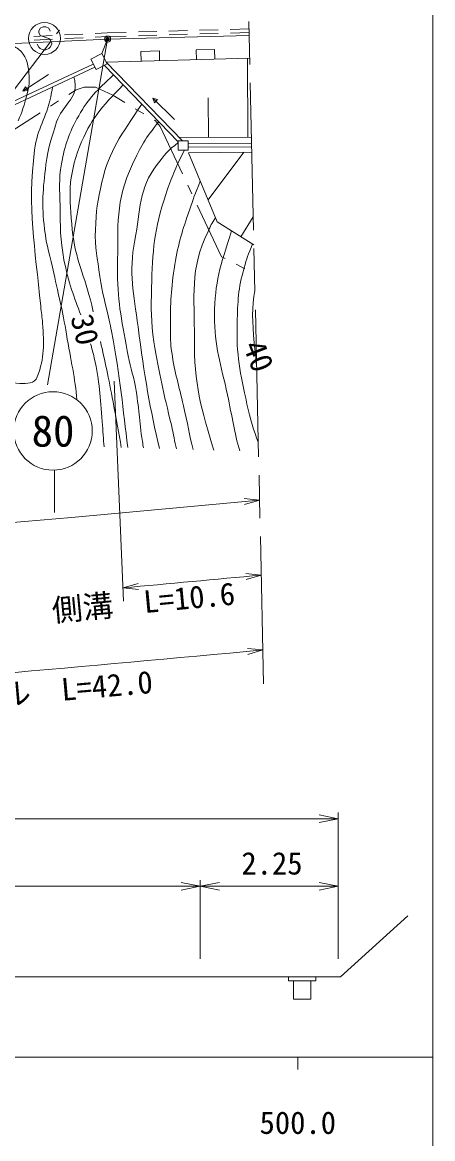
# Model space of a CAD drawing. Units: millimetres, scale not verified. Extents: x 40000 to 680000, y 20000 to 380000.
# Drawn here: x 545535 to 579000, y 198357 to 289374 of the extents above; entities that cross this region are included whole.
import ezdxf
from ezdxf.enums import TextEntityAlignment as Align

# ---------------------------------------------------------------- set-up
doc = ezdxf.new("R2010")
doc.units = ezdxf.units.MM
doc.header["$LTSCALE"] = 1000
doc.header["$PDMODE"] = 32
doc.header["$PDSIZE"] = 500
doc.linetypes.add('CHAIN', pattern=[18.5, 12, -1.5, 3.5, -1.5])
for name, color, linetype, lineweight in [('M-BGD', 7, 'Continuous', 13), ('M-BMK', 2, 'CHAIN', 13), ('M-BMK-ROW', 30, 'Continuous', 13), ('M-STR-HTXT', 7, 'Continuous', 13), ('M-STR-STRC', 7, 'Continuous', 13), ('M-TTL-BAND', 7, 'Continuous', 13)]:
    doc.layers.add(name, color=color, linetype=linetype, lineweight=lineweight)
doc.styles.add('ＭＳ ゴシック', font='')
doc.styles.get('ＭＳ ゴシック').set_extended_font_data('MS Gothic')

msp = doc.modelspace()

# ---------------------------------------------------------------- linework, layer by layer
at = {"layer": 'M-BGD'}
for p, q in [((548329, 288428), (548570, 288747)), ((553998, 288557), (552464, 288515)), ((556497, 288626), (554997, 288585)), ((558996, 288695), (557496, 288653)), ((561495, 288763), (559995, 288722)), ((564029, 288833), (562494, 288791)), ((564035, 288533), (562503, 288491)), ((544824, 283807), (547845, 287791)), ((547975, 288297), (546476, 288225)), ((547990, 287998), (546492, 287925)), ((550472, 288418), (548973, 288346)), ((550487, 288119), (548989, 288046)), ((552464, 288515), (551470, 288467)), ((552475, 288215), (551486, 288167)), ((554007, 288257), (552475, 288215)), ((556506, 288326), (555006, 288285)), ((559005, 288395), (557505, 288353)), ((561504, 288463), (560004, 288422)), ((556713, 287048), (555213, 287008)), ((555213, 287008), (555234, 286208)), ((556734, 286248), (556713, 287048)), ((561211, 287168), (559711, 287128)), ((559711, 287128), (559733, 286328)), ((561232, 286368), (561211, 287168)), ((551324, 285973), (540924, 281121)), ((558252, 279635), (552228, 285863)), ((564082, 286444), (552385, 286132)), ((558601, 279706), (552385, 286132)), ((563924, 280015), (563889, 286439)), ((551461, 285706), (540859, 280760)), ((547670, 285128), (545577, 283760)), ((545577, 283760), (545789, 284122)), ((545789, 284122), (545994, 283809)), ((545994, 283809), (545577, 283760)), ((557955, 281445), (556171, 283198)), ((556308, 282801), (556171, 283198)), ((556171, 283198), (556570, 283069)), ((556570, 283069), (556308, 282801)), ((560712, 279998), (560695, 283210)), ((558331, 279985), (564225, 280017)), ((564235, 279533), (559049, 279491)), ((564242, 279233), (559049, 279191)), ((564252, 278794), (559094, 278736)), ((560684, 274895), (563592, 278787)), ((563363, 271896), (564369, 273512)), ((571494, 211563), (576975, 216514)), ((467358, 211563), (571494, 211563)), ((567651, 211229), (569061, 211229))]:
    msp.add_line(p, q, dxfattribs=at)
for points in [[(552483, 288005), (532026, 287036), (529449, 284827)], [(564040, 288308), (552483, 288005), (552022, 286836)], [(564420, 271238), (561426, 273103), (559094, 278736)], [(567239, 211563), (567239, 211229), (567651, 211229), (567651, 209742), (569061, 209742), (569061, 211229), (569474, 211229), (569474, 211563)]]:
    msp.add_lwpolyline(points, dxfattribs=at)
for points in [[(551119, 286371), (551558, 285518), (552461, 285984), (552022, 286836)], [(559049, 279706), (559049, 278946), (558252, 278946), (558252, 279706)]]:
    msp.add_lwpolyline(points, close=True, dxfattribs=at)
for points, knots in [([(545193, 281344), (545522, 282110), (545622, 282374), (545798, 283064), (546011, 283901), (546173, 284400), (546077, 285259), (545986, 286075), (545870, 286677), (545219, 287178), (544927, 287403), (544753, 287511), (544385, 287621)], [0, 0, 0, 0, 1, 1, 1, 2, 2, 2, 3, 3, 3, 4, 4, 4, 4]), ([(532026, 287036), (532191, 285451), (532211, 284803), (531988, 283401), (531705, 281623), (530989, 280776), (530303, 279111), (529032, 276026), (527453, 274576), (526860, 271293), (526702, 270418), (526521, 269796), (526953, 269019), (527232, 268520), (527598, 268316), (528154, 268180), (530687, 267559), (532255, 268630), (534830, 268217), (536845, 267893), (537627, 266679), (539301, 265512), (541934, 263675), (542122, 259921), (545332, 259927), (545925, 259928), (546544, 259903), (546755, 260457), (547366, 262063), (547293, 263120), (547187, 264835), (547152, 265382), (547082, 265684), (547032, 266231), (546580, 271195), (545923, 274037), (546539, 278984), (546756, 280732), (547489, 281575), (547848, 283299), (547912, 283608), (547941, 283716), (548002, 284092)], [0, 0, 0, 0, 1, 1, 1, 2, 2, 2, 3, 3, 3, 4, 4, 4, 5, 5, 5, 6, 6, 6, 7, 7, 7, 8, 8, 8, 9, 9, 9, 10, 10, 10, 11, 11, 11, 12, 12, 12, 13, 13, 13, 14, 14, 14, 14]), ([(549988, 258590), (549858, 260302), (549481, 261828), (549139, 263942), (548821, 265905), (548510, 266980), (548102, 268926), (547809, 270325), (547513, 271086), (547345, 272505), (547103, 274554), (547212, 275738), (547462, 277786), (547632, 279171), (547925, 279916), (548334, 281251), (548748, 282601), (550073, 283156), (549824, 284547), (549799, 284687), (549800, 284767), (549737, 284902)], [0, 0, 0, 0, 1, 1, 1, 2, 2, 2, 3, 3, 3, 4, 4, 4, 5, 5, 5, 6, 6, 6, 7, 7, 7, 7]), ([(552976, 285090), (551570, 283778), (550979, 283242), (550132, 281755), (549326, 280337), (549013, 279429), (548724, 277823), (548489, 276519), (548594, 275757), (548613, 274431), (548638, 272697), (548603, 271705), (548933, 270001), (549284, 268188), (549791, 266888), (550298, 265525)], [0, 0, 0, 0, 1, 1, 1, 2, 2, 2, 3, 3, 3, 4, 4, 4, 5, 5, 5, 5]), ([(553772, 284267), (551953, 282420), (551087, 281474), (550208, 279231), (549241, 276764), (549345, 275109), (549609, 272473), (549857, 270002), (550616, 268732), (551194, 266317), (551238, 266132), (551281, 265952), (551324, 265776)], [0, 0, 0, 0, 1, 1, 1, 2, 2, 2, 3, 3, 3, 4, 4, 4, 4]), ([(554131, 254707), (553743, 257776), (553528, 260442), (552808, 264190), (552741, 264540), (552693, 264735), (552619, 265084), (552323, 266482), (552056, 267248), (551862, 268663), (551658, 270142), (551439, 270975), (551498, 272466), (551558, 273990), (551667, 274851), (552020, 276334), (552669, 279055), (553547, 280064), (555276, 282712)], [0, 0, 0, 0, 1, 1, 1, 2, 2, 2, 3, 3, 3, 4, 4, 4, 5, 5, 5, 6, 6, 6, 6]), ([(556664, 281276), (555549, 279900), (555201, 279239), (554515, 277796), (553100, 274819), (553359, 272740), (553301, 269444), (553254, 266750), (553619, 265244), (554082, 262590), (554284, 261427), (554545, 260806), (554757, 259646), (555072, 257923), (555045, 256927), (555328, 255199), (555358, 255017), (555387, 254841), (555415, 254670)], [0, 0, 0, 0, 1, 1, 1, 2, 2, 2, 3, 3, 3, 4, 4, 4, 5, 5, 5, 6, 6, 6, 6]), ([(558252, 279576), (557414, 278929), (557123, 278550), (556529, 277781), (554993, 275794), (555189, 274079), (554712, 271612), (554188, 268899), (554623, 267283), (554974, 264542), (555480, 260577), (555967, 257736), (556723, 254631)], [0, 0, 0, 0, 1, 1, 1, 2, 2, 2, 3, 3, 3, 4, 4, 4, 4]), ([(558756, 278946), (557944, 277371), (557734, 276785), (557240, 275339), (556268, 272497), (556153, 270741), (556079, 267739), (556036, 266011), (556012, 265026), (556273, 263318), (556682, 260646), (557073, 259176), (557689, 256545), (557869, 255776), (557956, 255200), (558099, 254591)], [0, 0, 0, 0, 1, 1, 1, 2, 2, 2, 3, 3, 3, 4, 4, 4, 5, 5, 5, 5]), ([(560048, 276433), (559596, 275328), (559484, 275003), (559166, 274071), (558584, 272368), (558261, 271398), (557973, 269621), (557651, 267635), (557601, 266495), (557614, 264483), (557619, 263692), (557609, 263244), (557724, 262461), (557978, 260740), (558289, 259807), (558680, 258113), (559005, 256702), (559172, 255675), (559458, 254552)], [0, 0, 0, 0, 1, 1, 1, 2, 2, 2, 3, 3, 3, 4, 4, 4, 5, 5, 5, 6, 6, 6, 6]), ([(561147, 254502), (560143, 257730), (559533, 259940), (559566, 263591), (559598, 267031), (559162, 269241), (560681, 272328), (560899, 272771), (560967, 272987), (561287, 273438)], [0, 0, 0, 0, 1, 1, 1, 2, 2, 2, 3, 3, 3, 3]), ([(562602, 272370), (561654, 269440), (561235, 268233), (561210, 265491), (561187, 262921), (561728, 261509), (562267, 258995), (562656, 257180), (562814, 255919), (563269, 254440)], [0, 0, 0, 0, 1, 1, 1, 2, 2, 2, 3, 3, 3, 3]), ([(564314, 271304), (563937, 270436), (563849, 270128), (563621, 269352), (563122, 267655), (563104, 266627), (563055, 264859), (562983, 262261), (563283, 260790), (563853, 258255), (564129, 257026), (564417, 256058), (564778, 255136)], [0, 0, 0, 0, 1, 1, 1, 2, 2, 2, 3, 3, 3, 4, 4, 4, 4]), ([(564503, 267519), (564229, 266148), (564291, 264929), (564454, 263250), (564521, 262558), (564573, 261959), (564639, 261398)], [0, 0, 0, 0, 1, 1, 1, 2, 2, 2, 2]), ([(551104, 263149), (551206, 262794), (551305, 262420), (551397, 262022), (551862, 260025), (551871, 258856), (552041, 256814), (552105, 256044), (552163, 255386), (552198, 254764)], [0, 0, 0, 0, 1, 1, 1, 2, 2, 2, 3, 3, 3, 3]), ([(551904, 263345), (552268, 261797), (552576, 260387), (552938, 258422), (553201, 256998), (553424, 255845), (553604, 254722)], [0, 0, 0, 0, 1, 1, 1, 2, 2, 2, 2])]:
    msp.add_open_spline(points, degree=3, knots=knots, dxfattribs=at)
at = {"layer": 'M-BMK'}
msp.add_line((565216, 235445), (563808, 298760), dxfattribs=at)
at = {"layer": 'M-BMK-ROW'}
for p, q in [((549930, 283882), (550574, 284089)), ((550574, 284089), (551504, 284084)), ((551504, 284084), (552923, 283422)), ((549337, 283502), (549930, 283882)), ((552923, 283422), (553887, 282844)), ((547821, 282531), (548495, 282963)), ((554744, 282330), (555431, 281919)), ((542769, 279294), (546979, 281992)), ((556288, 281405), (556370, 281356)), ((556370, 281356), (556780, 280885)), ((556780, 280885), (558599, 277010)), ((559024, 276105), (559364, 275381)), ((559789, 274475), (561765, 270266)), ((561765, 270266), (562076, 270106)), ((562966, 269651), (563678, 269286))]:
    msp.add_line(p, q, dxfattribs=at)
at = {"layer": 'M-STR-HTXT'}
for p, q in [((553034, 260119), (553797, 242167)), ((564883, 250415), (563615, 250547)), ((564883, 250415), (563662, 250049)), ((565019, 244309), (563751, 244440)), ((565019, 244309), (563798, 243942)), ((553750, 243269), (554973, 243630)), ((553750, 243269), (555017, 243133)), ((565154, 238202), (563886, 238334)), ((565154, 238202), (563933, 237836)), ((571301, 213027), (571301, 224940)), ((467551, 224440), (571301, 224440)), ((571301, 224440), (569739, 224752)), ((571301, 224440), (569739, 224127)), ((560051, 213027), (560051, 219441)), ((525161, 218941), (560051, 218941)), ((560051, 218941), (558489, 219253)), ((560051, 218941), (558489, 218628)), ((560051, 218941), (561614, 219253)), ((560051, 218941), (571301, 218941)), ((560051, 218941), (561614, 218628)), ((571301, 218941), (569739, 219253)), ((571301, 218941), (569739, 218628))]:
    msp.add_line(p, q, dxfattribs=at)
for centre, start, end in [((310368, 2945909), 270.18002, 275.394), ((310689, 2939820), 275.15059, 275.39007), ((311010, 2933731), 274.46999, 275.38615)]:
    msp.add_arc(centre, 2707483, start, end, dxfattribs=at)
at = {"layer": 'M-STR-STRC'}
for p, q in [((546992, 288890), (546874, 288654)), ((546874, 288654), (546874, 288536)), ((546874, 288536), (546992, 288299)), ((547228, 289008), (546992, 288890)), ((547465, 289008), (547228, 289008)), ((547701, 288890), (547465, 289008)), ((547819, 288654), (547701, 288890)), ((546992, 288299), (547701, 288063)), ((552483, 288005), (547581, 259805)), ((547701, 288063), (547819, 287945)), ((547819, 287945), (547937, 287708)), ((547937, 287708), (547937, 287590)), ((546874, 287354), (546756, 287590)), ((546992, 287236), (546874, 287354)), ((547228, 287118), (546992, 287236)), ((547465, 287118), (547228, 287118)), ((547701, 287236), (547465, 287118)), ((547819, 287354), (547701, 287236)), ((547937, 287590), (547819, 287354)), ((548151, 252862), (548151, 249414)), ((548151, 252862), (548151, 249719))]:
    msp.add_line(p, q, dxfattribs=at)
for centre, radius in [((547347, 288063), 1300), ((552483, 288005), 150), ((552483, 288005), 120), ((552483, 288005), 90), ((552483, 288005), 60), ((552483, 288005), 30), ((548034, 256061), 3200)]:
    msp.add_circle(centre, radius, dxfattribs=at)
msp.add_point((552483, 288005), dxfattribs=at)
at = {"layer": 'M-TTL-BAND'}
for p, q in [((579000, 20000), (579000, 370000)), ((40000, 205000), (579000, 205000)), ((568000, 205000), (568000, 204000))]:
    msp.add_line(p, q, dxfattribs=at)

# ---------------------------------------------------------------- texts
at = {"layer": 'M-BGD', "style": 'ＭＳ ゴシック'}
for s, rotation, p in [('30', 283.744, (548924, 265189)), ('40', 291.27, (562986, 262803))]:
    msp.add_text(s, height=1833, rotation=rotation, dxfattribs=at).set_placement(p, align=Align.BOTTOM_LEFT)
at = {"layer": 'M-STR-HTXT', "style": 'ＭＳ ゴシック'}
for s, rotation, p in [('側溝\u3000L=10.6', 5.392, (555548, 240659)), ('ガードレール\u3000L=42.0', 4.978, (543844, 233072))]:
    msp.add_text(s, height=1833, rotation=rotation, dxfattribs=at).set_placement(p, align=Align.BOTTOM_CENTER)
msp.add_text('2.25', height=1833, dxfattribs=at).set_placement((565895, 219341), align=Align.BOTTOM_CENTER)
at = {"layer": 'M-STR-STRC', "style": 'ＭＳ ゴシック'}
msp.add_text('80', height=2566, dxfattribs=at).set_placement((548040, 256061), align=Align.MIDDLE_CENTER)
at = {"layer": 'M-TTL-BAND', "style": 'ＭＳ ゴシック'}
msp.add_text('500.0', height=1833, dxfattribs=at).set_placement((568000, 198195), align=Align.BOTTOM_CENTER)

doc.saveas('drawing.dxf')
